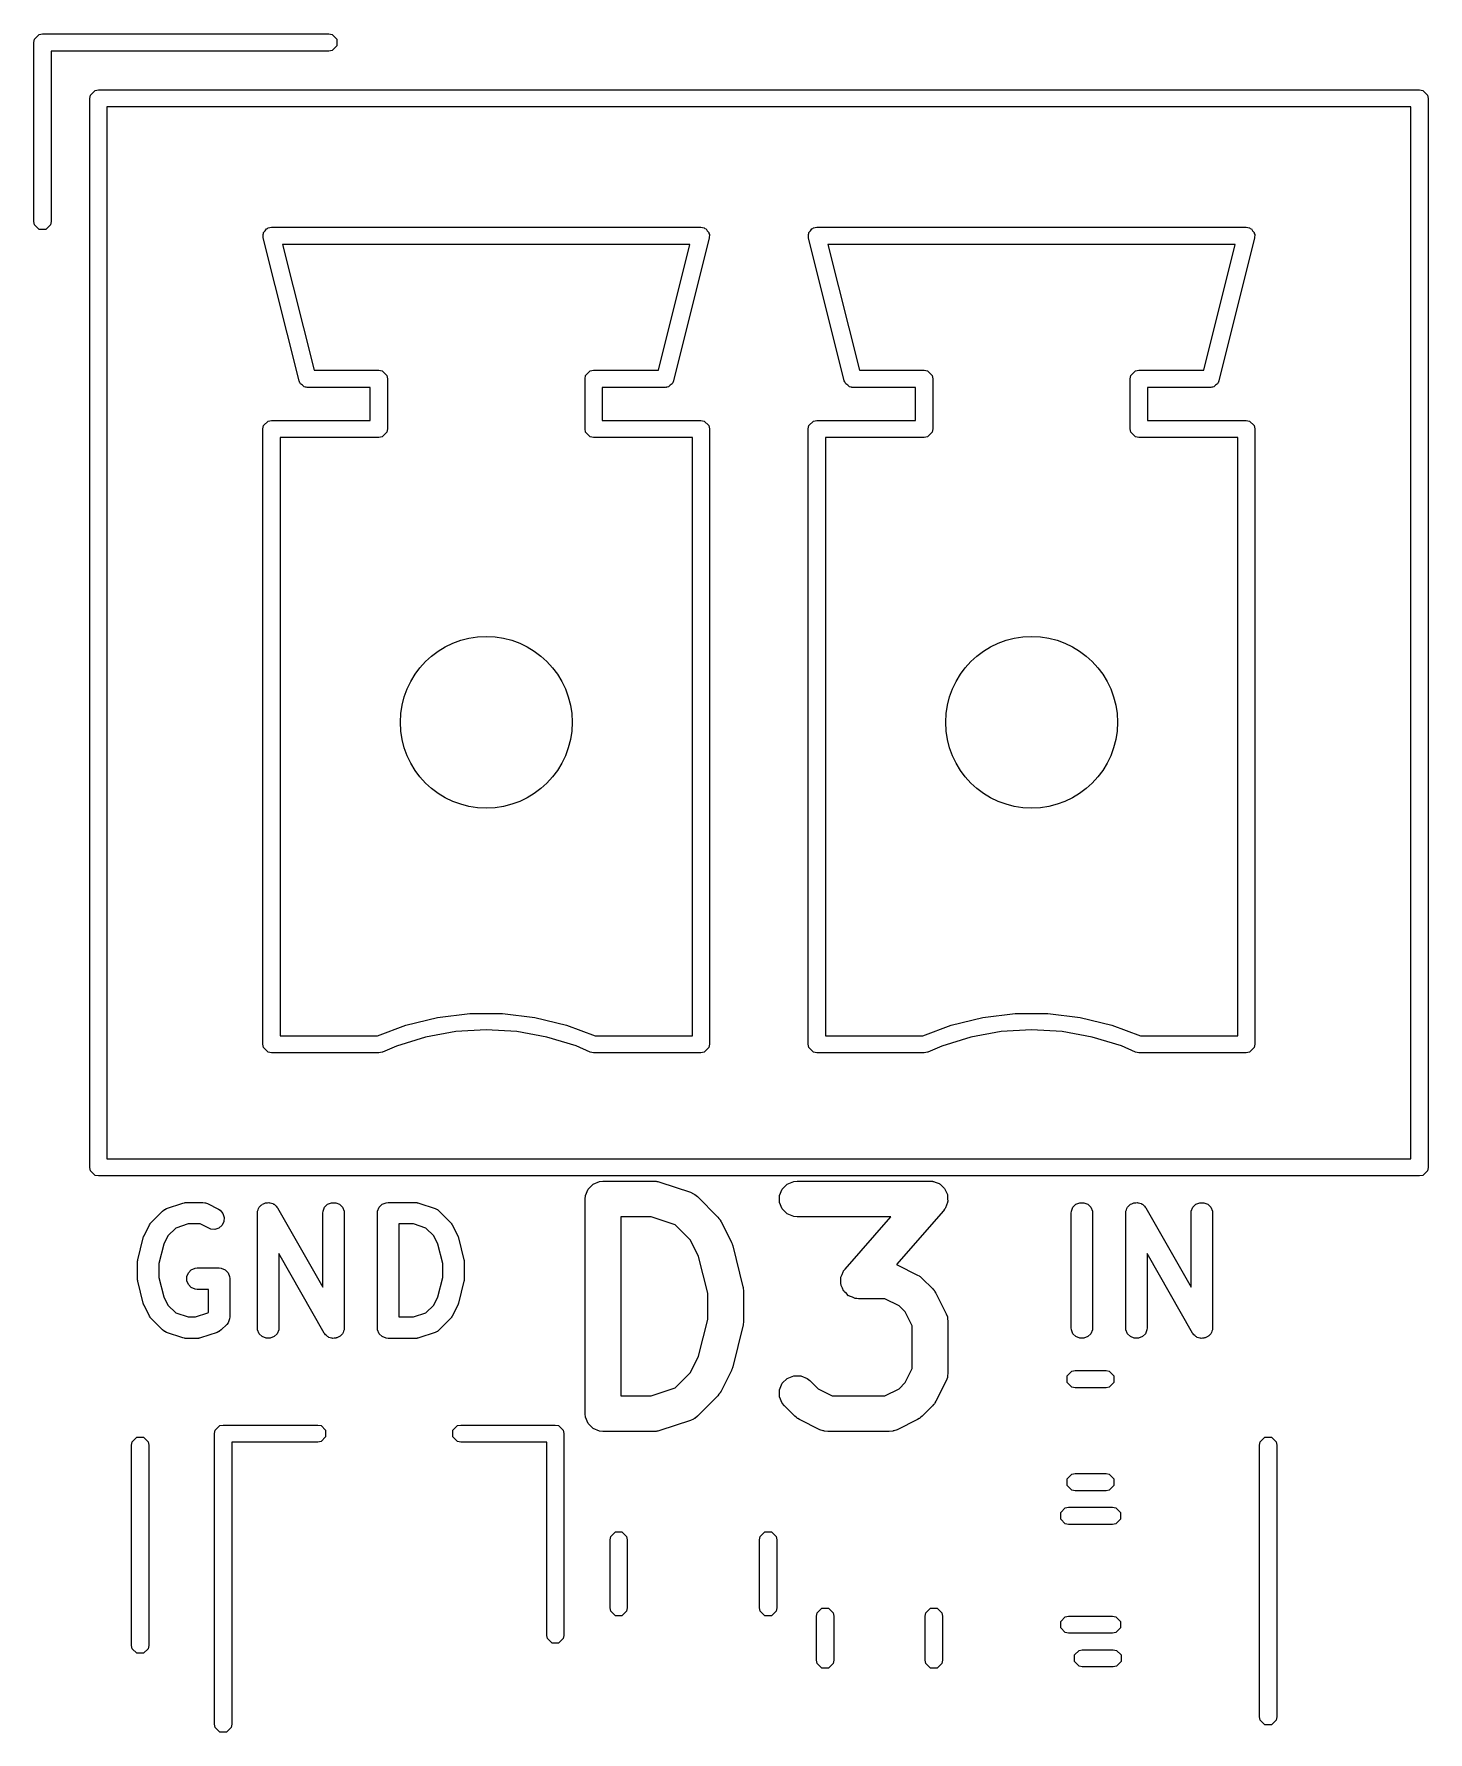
# Model space of a CAD drawing. Extents: x 89 to 178, y -115 to -57.
# Drawn here: x 109.52 to 119.26, y -94.76 to -82.89 of the extents above; entities that cross this region are included whole.
import ezdxf

# ---------------------------------------------------------------- set-up
doc = ezdxf.new("R2010")
doc.units = 0
doc.layers.add('BLACK', color=7, linetype='CONTINUOUS')

msp = doc.modelspace()

# ---------------------------------------------------------------- linework, layer by layer
at = {"layer": 'BLACK', "linetype": 'CONTINUOUS'}
for p, q in [((109.5175, -82.95), (109.522067, -82.927039)), ((109.522067, -82.927039), (109.554539, -82.894567)), ((109.554539, -82.894567), (109.5775, -82.89)), ((109.5775, -82.89), (111.5775, -82.89)), ((111.5775, -82.89), (111.600461, -82.894567)), ((111.600461, -82.894567), (111.632933, -82.927039)), ((111.632933, -82.927039), (111.632933, -82.972961)), ((109.5175, -84.2), (109.5175, -82.95)), ((111.5775, -83.01), (109.6375, -83.01)), ((109.6375, -83.01), (109.6375, -84.2)), ((111.600461, -83.005433), (111.5775, -83.01)), ((111.632933, -82.972961), (111.600461, -83.005433)), ((109.912067, -83.317039), (109.944539, -83.284567)), ((109.944539, -83.284567), (109.9675, -83.28)), ((109.9675, -83.28), (119.1975, -83.28)), ((119.1975, -83.28), (119.220461, -83.284567)), ((119.220461, -83.284567), (119.252933, -83.317039)), ((109.9075, -83.34), (109.912067, -83.317039)), ((109.9075, -90.81), (109.9075, -83.34)), ((110.0275, -83.4), (110.0275, -90.75)), ((119.1375, -83.4), (110.0275, -83.4)), ((119.1375, -90.75), (119.1375, -83.4)), ((119.252933, -83.317039), (119.2575, -83.34)), ((119.2575, -83.34), (119.2575, -90.81)), ((109.522067, -84.222961), (109.5175, -84.2)), ((109.554539, -84.255433), (109.522067, -84.222961)), ((109.632933, -84.222961), (109.600461, -84.255433)), ((109.6375, -84.2), (109.632933, -84.222961)), ((111.14916, -84.249945), (111.154539, -84.244567)), ((111.154539, -84.244567), (111.1775, -84.24)), ((111.1775, -84.24), (114.1775, -84.24)), ((114.1775, -84.24), (114.200461, -84.244567)), ((114.200461, -84.244567), (114.20584, -84.249946)), ((114.95916, -84.249945), (114.964539, -84.244567)), ((114.964539, -84.244567), (114.9875, -84.24)), ((114.9875, -84.24), (117.9875, -84.24)), ((117.9875, -84.24), (118.010461, -84.244567)), ((118.010461, -84.244567), (118.01584, -84.249946)), ((109.600461, -84.255433), (109.554539, -84.255433)), ((111.118153, -84.291169), (111.122067, -84.284645)), ((111.119291, -84.314552), (111.118153, -84.291169)), ((111.369291, -85.314552), (111.119291, -84.314552)), ((111.122067, -84.277039), (111.133477, -84.265628)), ((111.122067, -84.284645), (111.122067, -84.277039)), ((111.133477, -84.265628), (111.14178, -84.251791)), ((111.14178, -84.251791), (111.14916, -84.249945)), ((111.254347, -84.36), (111.474346, -85.24)), ((114.100653, -84.36), (111.254347, -84.36)), ((113.880653, -85.24), (114.100653, -84.36)), ((114.235708, -84.314553), (113.985709, -85.314552)), ((114.20584, -84.249946), (114.21322, -84.251791)), ((114.21322, -84.251791), (114.221522, -84.265628)), ((114.221522, -84.265628), (114.232933, -84.277039)), ((114.232933, -84.277039), (114.232933, -84.284645)), ((114.232933, -84.284645), (114.236847, -84.291169)), ((114.236847, -84.291169), (114.235708, -84.314553)), ((114.928153, -84.291169), (114.932067, -84.284645)), ((114.929291, -84.314552), (114.928153, -84.291169)), ((115.179291, -85.314552), (114.929291, -84.314552)), ((114.932067, -84.277039), (114.943477, -84.265628)), ((114.932067, -84.284645), (114.932067, -84.277039)), ((114.943477, -84.265628), (114.95178, -84.251791)), ((114.95178, -84.251791), (114.95916, -84.249945)), ((115.064347, -84.36), (115.284346, -85.24)), ((117.910653, -84.36), (115.064347, -84.36)), ((117.690653, -85.24), (117.910653, -84.36)), ((118.045708, -84.314553), (117.795709, -85.314552)), ((118.01584, -84.249946), (118.02322, -84.251791)), ((118.02322, -84.251791), (118.031522, -84.265628)), ((118.031522, -84.265628), (118.042933, -84.277039)), ((118.042933, -84.277039), (118.042933, -84.284645)), ((118.042933, -84.284645), (118.046847, -84.291169)), ((118.046847, -84.291169), (118.045708, -84.314553)), ((111.474346, -85.24), (111.9275, -85.24)), ((111.9275, -85.24), (111.950461, -85.244567)), ((111.950461, -85.244567), (111.982933, -85.277039)), ((111.982933, -85.277039), (111.9875, -85.3)), ((111.9875, -85.3), (111.9875, -85.65)), ((113.3675, -85.3), (113.372067, -85.277039)), ((113.3675, -85.65), (113.3675, -85.3)), ((113.372067, -85.277039), (113.404539, -85.244567)), ((113.404539, -85.244567), (113.4275, -85.24)), ((113.4275, -85.24), (113.880653, -85.24)), ((115.284346, -85.24), (115.7375, -85.24)), ((115.7375, -85.24), (115.760461, -85.244567)), ((115.760461, -85.244567), (115.792933, -85.277039)), ((115.792933, -85.277039), (115.7975, -85.3)), ((115.7975, -85.3), (115.7975, -85.65)), ((117.1775, -85.3), (117.182067, -85.277039)), ((117.1775, -85.65), (117.1775, -85.3)), ((117.182067, -85.277039), (117.214539, -85.244567)), ((117.214539, -85.244567), (117.2375, -85.24)), ((117.2375, -85.24), (117.690653, -85.24)), ((111.372067, -85.320428), (111.369291, -85.314552)), ((111.372067, -85.322961), (111.372067, -85.320428)), ((111.374334, -85.325228), (111.372067, -85.322961)), ((111.379291, -85.33572), (111.374334, -85.325228)), ((111.393127, -85.344021), (111.379291, -85.33572)), ((111.404539, -85.355433), (111.393127, -85.344021)), ((111.41592, -85.357696), (111.404539, -85.355433)), ((111.418669, -85.359346), (111.41592, -85.357696)), ((111.421125, -85.358732), (111.418669, -85.359346)), ((111.4275, -85.36), (111.421125, -85.358732)), ((111.8675, -85.36), (111.4275, -85.36)), ((111.8675, -85.59), (111.8675, -85.36)), ((113.9275, -85.36), (113.4875, -85.36)), ((113.4875, -85.36), (113.4875, -85.59)), ((113.933872, -85.358732), (113.9275, -85.36)), ((113.936331, -85.359347), (113.933872, -85.358732)), ((113.939082, -85.357696), (113.936331, -85.359347)), ((113.950461, -85.355433), (113.939082, -85.357696)), ((113.961871, -85.344022), (113.950461, -85.355433)), ((113.975709, -85.33572), (113.961871, -85.344022)), ((113.980665, -85.325228), (113.975709, -85.33572)), ((113.982933, -85.322961), (113.980665, -85.325228)), ((113.985709, -85.314552), (113.982933, -85.320428)), ((113.982933, -85.320428), (113.982933, -85.322961)), ((115.182067, -85.320428), (115.179291, -85.314552)), ((115.182067, -85.322961), (115.182067, -85.320428)), ((115.184334, -85.325228), (115.182067, -85.322961)), ((115.189291, -85.33572), (115.184334, -85.325228)), ((115.203127, -85.344021), (115.189291, -85.33572)), ((115.214539, -85.355433), (115.203127, -85.344021)), ((115.22592, -85.357696), (115.214539, -85.355433)), ((115.228669, -85.359346), (115.22592, -85.357696)), ((115.231125, -85.358732), (115.228669, -85.359346)), ((115.2375, -85.36), (115.231125, -85.358732)), ((115.6775, -85.36), (115.2375, -85.36)), ((115.6775, -85.59), (115.6775, -85.36)), ((117.7375, -85.36), (117.2975, -85.36)), ((117.2975, -85.36), (117.2975, -85.59)), ((117.743872, -85.358732), (117.7375, -85.36)), ((117.746331, -85.359347), (117.743872, -85.358732)), ((117.749082, -85.357696), (117.746331, -85.359347)), ((117.760461, -85.355433), (117.749082, -85.357696)), ((117.771871, -85.344022), (117.760461, -85.355433)), ((117.785709, -85.33572), (117.771871, -85.344022)), ((117.790665, -85.325228), (117.785709, -85.33572)), ((117.792933, -85.322961), (117.790665, -85.325228)), ((117.795709, -85.314552), (117.792933, -85.320428)), ((117.792933, -85.320428), (117.792933, -85.322961)), ((111.1175, -85.65), (111.122067, -85.627039)), ((111.1175, -89.95), (111.1175, -85.65)), ((111.122067, -85.627039), (111.154539, -85.594567)), ((111.154539, -85.594567), (111.1775, -85.59)), ((111.1775, -85.59), (111.8675, -85.59)), ((111.9875, -85.65), (111.982933, -85.672961)), ((113.372067, -85.672961), (113.3675, -85.65)), ((113.4875, -85.59), (114.1775, -85.59)), ((114.1775, -85.59), (114.200461, -85.594567)), ((114.200461, -85.594567), (114.232933, -85.627039)), ((114.232933, -85.627039), (114.2375, -85.65)), ((114.2375, -85.65), (114.2375, -89.95)), ((114.9275, -85.65), (114.932067, -85.627039)), ((114.9275, -89.95), (114.9275, -85.65)), ((114.932067, -85.627039), (114.964539, -85.594567)), ((114.964539, -85.594567), (114.9875, -85.59)), ((114.9875, -85.59), (115.6775, -85.59)), ((115.7975, -85.65), (115.792933, -85.672961)), ((117.182067, -85.672961), (117.1775, -85.65)), ((117.2975, -85.59), (117.9875, -85.59)), ((117.9875, -85.59), (118.010461, -85.594567)), ((118.010461, -85.594567), (118.042933, -85.627039)), ((118.042933, -85.627039), (118.0475, -85.65)), ((118.0475, -85.65), (118.0475, -89.95)), ((111.9275, -85.71), (111.2375, -85.71)), ((111.2375, -85.71), (111.2375, -89.89)), ((111.950461, -85.705433), (111.9275, -85.71)), ((111.982933, -85.672961), (111.950461, -85.705433)), ((113.404539, -85.705433), (113.372067, -85.672961)), ((113.4275, -85.71), (113.404539, -85.705433)), ((114.1175, -85.71), (113.4275, -85.71)), ((114.1175, -89.89), (114.1175, -85.71)), ((115.7375, -85.71), (115.0475, -85.71)), ((115.0475, -85.71), (115.0475, -89.89)), ((115.760461, -85.705433), (115.7375, -85.71)), ((115.792933, -85.672961), (115.760461, -85.705433)), ((117.214539, -85.705433), (117.182067, -85.672961)), ((117.2375, -85.71), (117.214539, -85.705433)), ((117.9275, -85.71), (117.2375, -85.71)), ((117.9275, -89.89), (117.9275, -85.71)), ((111.917005, -89.89), (112.116514, -89.81578)), ((112.116514, -89.81578), (112.33764, -89.76226)), ((112.33764, -89.76226), (112.563546, -89.735298)), ((112.563546, -89.735298), (112.791056, -89.735274)), ((112.791056, -89.735274), (113.016968, -89.762189)), ((113.016968, -89.762189), (113.238105, -89.815663)), ((113.238105, -89.815663), (113.438053, -89.89)), ((115.727005, -89.89), (115.926514, -89.81578)), ((115.926514, -89.81578), (116.14764, -89.76226)), ((116.14764, -89.76226), (116.373546, -89.735298)), ((116.373546, -89.735298), (116.601056, -89.735274)), ((116.601056, -89.735274), (116.826968, -89.762189)), ((116.826968, -89.762189), (117.048105, -89.815663)), ((117.048105, -89.815663), (117.248053, -89.89)), ((111.2375, -89.89), (111.917005, -89.89)), ((112.253768, -89.899296), (112.049458, -89.961783)), ((112.464039, -89.86144), (112.253768, -89.899296)), ((112.677313, -89.848747), (112.464039, -89.86144)), ((112.89059, -89.861396), (112.677313, -89.848747)), ((113.100868, -89.899208), (112.89059, -89.861396)), ((113.305191, -89.961653), (113.100868, -89.899208)), ((113.438053, -89.89), (114.1175, -89.89)), ((115.0475, -89.89), (115.727005, -89.89)), ((116.063768, -89.899296), (115.859458, -89.961783)), ((116.274039, -89.86144), (116.063768, -89.899296)), ((116.487313, -89.848747), (116.274039, -89.86144)), ((116.70059, -89.861396), (116.487313, -89.848747)), ((116.910868, -89.899208), (116.70059, -89.861396)), ((117.115191, -89.961653), (116.910868, -89.899208)), ((117.248053, -89.89), (117.9275, -89.89)), ((111.122067, -89.972961), (111.1175, -89.95)), ((111.154539, -90.005433), (111.122067, -89.972961)), ((111.1775, -90.01), (111.154539, -90.005433)), ((111.9275, -90.01), (111.1775, -90.01)), ((111.950461, -90.005433), (111.9275, -90.01)), ((111.950917, -90.004976), (111.950461, -90.005433)), ((111.951718, -90.004895), (111.950917, -90.004976)), ((111.951719, -90.004895), (111.951718, -90.004895)), ((112.049458, -89.961783), (111.951719, -90.004895)), ((113.40294, -90.004745), (113.305191, -89.961653)), ((113.403952, -90.004846), (113.40294, -90.004744)), ((113.40294, -90.004744), (113.40294, -90.004745)), ((113.404539, -90.005433), (113.403952, -90.004846)), ((113.4275, -90.01), (113.404539, -90.005433)), ((114.1775, -90.01), (113.4275, -90.01)), ((114.200461, -90.005433), (114.1775, -90.01)), ((114.232933, -89.972961), (114.200461, -90.005433)), ((114.2375, -89.95), (114.232933, -89.972961)), ((114.932067, -89.972961), (114.9275, -89.95)), ((114.964539, -90.005433), (114.932067, -89.972961)), ((114.9875, -90.01), (114.964539, -90.005433)), ((115.7375, -90.01), (114.9875, -90.01)), ((115.760461, -90.005433), (115.7375, -90.01)), ((115.760917, -90.004976), (115.760461, -90.005433)), ((115.761718, -90.004895), (115.760917, -90.004976)), ((115.761719, -90.004895), (115.761718, -90.004895)), ((115.859458, -89.961783), (115.761719, -90.004895)), ((117.21294, -90.004745), (117.115191, -89.961653)), ((117.213952, -90.004846), (117.21294, -90.004744)), ((117.21294, -90.004744), (117.21294, -90.004745)), ((117.214539, -90.005433), (117.213952, -90.004846)), ((117.2375, -90.01), (117.214539, -90.005433)), ((117.9875, -90.01), (117.2375, -90.01)), ((118.010461, -90.005433), (117.9875, -90.01)), ((118.042933, -89.972961), (118.010461, -90.005433)), ((118.0475, -89.95), (118.042933, -89.972961)), ((110.0275, -90.75), (119.1375, -90.75)), ((109.912067, -90.832961), (109.9075, -90.81)), ((109.944539, -90.865433), (109.912067, -90.832961)), ((109.9675, -90.87), (109.944539, -90.865433)), ((119.1975, -90.87), (109.9675, -90.87)), ((119.220461, -90.865433), (119.1975, -90.87)), ((119.252933, -90.832961), (119.220461, -90.865433)), ((119.2575, -90.81), (119.252933, -90.832961)), ((113.367857, -91.030928), (113.370259, -91.006542)), ((113.370259, -91.006542), (113.388923, -90.961482)), ((113.388923, -90.961482), (113.423411, -90.926994)), ((113.423411, -90.926994), (113.468471, -90.90833)), ((113.468471, -90.90833), (113.492857, -90.905928)), ((113.492857, -90.905928), (113.85, -90.905928)), ((113.85, -90.905928), (113.862343, -90.907143)), ((113.862343, -90.907143), (113.865634, -90.90691)), ((113.865634, -90.90691), (113.869963, -90.907894)), ((113.869963, -90.907894), (113.874386, -90.90833)), ((113.874386, -90.90833), (113.877436, -90.909593)), ((113.877436, -90.909593), (113.889529, -90.912343)), ((113.889529, -90.912343), (114.103814, -90.983772)), ((114.103814, -90.983772), (114.126189, -90.993762)), ((114.126189, -90.993762), (114.129582, -90.996705)), ((114.129582, -90.996705), (114.133732, -90.998424)), ((114.133732, -90.998424), (114.152674, -91.013969)), ((114.727402, -91.006542), (114.746066, -90.961482)), ((114.727402, -91.055314), (114.727402, -91.006542)), ((114.746066, -90.961482), (114.780554, -90.926994)), ((114.780554, -90.926994), (114.825614, -90.90833)), ((114.825614, -90.90833), (114.85, -90.905928)), ((114.85, -90.905928), (115.778572, -90.905928)), ((115.778572, -90.905928), (115.79147, -90.907198)), ((115.79147, -90.907198), (115.794749, -90.90698)), ((115.794749, -90.90698), (115.797007, -90.907743)), ((115.797007, -90.907743), (115.802958, -90.90833)), ((115.802958, -90.90833), (115.821727, -90.916104)), ((115.821727, -90.916104), (115.840951, -90.922606)), ((115.840951, -90.922606), (115.844121, -90.925379)), ((115.844121, -90.925379), (115.848018, -90.926994)), ((115.848018, -90.926994), (115.862383, -90.941359)), ((115.862383, -90.941359), (115.877655, -90.954722)), ((115.877655, -90.954722), (115.879522, -90.958498)), ((115.879522, -90.958498), (115.882506, -90.961482)), ((115.882506, -90.961482), (115.890279, -90.98025)), ((115.890279, -90.98025), (115.899276, -90.998441)), ((115.899276, -90.998441), (115.899556, -91.002646)), ((115.899556, -91.002646), (115.90117, -91.006542)), ((115.90117, -91.006542), (115.90117, -91.026845)), ((110.338759, -91.191547), (110.414949, -91.115357)), ((110.414949, -91.115357), (110.426314, -91.106029)), ((110.426314, -91.106029), (110.428806, -91.104996)), ((110.428806, -91.104996), (110.43084, -91.103233)), ((110.43084, -91.103233), (110.444265, -91.097239)), ((110.444265, -91.097239), (110.558551, -91.059144)), ((110.558551, -91.059144), (110.565804, -91.057494)), ((110.565804, -91.057494), (110.567636, -91.056736)), ((110.567636, -91.056736), (110.57029, -91.056474)), ((110.57029, -91.056474), (110.572888, -91.055884)), ((110.572888, -91.055884), (110.574862, -91.056024)), ((110.574862, -91.056024), (110.582268, -91.055295)), ((110.582268, -91.055295), (110.696554, -91.055295)), ((110.696554, -91.055295), (110.711186, -91.056736)), ((110.711186, -91.056736), (110.713675, -91.057767)), ((110.713675, -91.057767), (110.716363, -91.057958)), ((110.716363, -91.057958), (110.730095, -91.063213)), ((110.730095, -91.063213), (110.806285, -91.101308)), ((110.806285, -91.101308), (110.818728, -91.10914)), ((110.818728, -91.10914), (110.837901, -91.131248)), ((111.07888, -91.125056), (111.079401, -91.123145)), ((111.079067, -91.126531), (111.07888, -91.125056)), ((111.079401, -91.123145), (111.080138, -91.115663)), ((111.080138, -91.115663), (111.083955, -91.106447)), ((111.083955, -91.106447), (111.08658, -91.096824)), ((111.08658, -91.096824), (111.089507, -91.093043)), ((111.089507, -91.093043), (111.091337, -91.088627)), ((111.091337, -91.088627), (111.098387, -91.081576)), ((111.098387, -91.081576), (111.104497, -91.073687)), ((111.104497, -91.073687), (111.10865, -91.071313)), ((111.10865, -91.071313), (111.112029, -91.067935)), ((111.112029, -91.067935), (111.121241, -91.064118)), ((111.121241, -91.064118), (111.129906, -91.059168)), ((111.129906, -91.059168), (111.134649, -91.058565)), ((111.134649, -91.058565), (111.139065, -91.056736)), ((111.139065, -91.056736), (111.149039, -91.056736)), ((111.149039, -91.056736), (111.158936, -91.055478)), ((111.158936, -91.055478), (111.163548, -91.056736)), ((111.163548, -91.056736), (111.168329, -91.056736)), ((111.168329, -91.056736), (111.177544, -91.060553)), ((111.177544, -91.060553), (111.187168, -91.063178)), ((111.187168, -91.063178), (111.190948, -91.066105)), ((111.190948, -91.066105), (111.195365, -91.067935)), ((111.195365, -91.067935), (111.202415, -91.074985)), ((111.202415, -91.074985), (111.210305, -91.081095)), ((111.210305, -91.081095), (111.214657, -91.087227)), ((111.214657, -91.087227), (111.216057, -91.088627)), ((111.216057, -91.088627), (111.216626, -91.090001)), ((111.216626, -91.090001), (111.218815, -91.093085)), ((111.218815, -91.093085), (111.53584, -91.647878)), ((111.53584, -91.130295), (111.537281, -91.115663)), ((111.537281, -91.115663), (111.54848, -91.088627)), ((111.54848, -91.088627), (111.569172, -91.067935)), ((111.569172, -91.067935), (111.596208, -91.056736)), ((111.596208, -91.056736), (111.625472, -91.056736)), ((111.625472, -91.056736), (111.652508, -91.067935)), ((111.652508, -91.067935), (111.6732, -91.088627)), ((111.6732, -91.088627), (111.684399, -91.115663)), ((111.684399, -91.115663), (111.68584, -91.130295)), ((111.916792, -91.130295), (111.918233, -91.115663)), ((111.918233, -91.115663), (111.929432, -91.088627)), ((111.929432, -91.088627), (111.950124, -91.067935)), ((111.950124, -91.067935), (111.97716, -91.056736)), ((111.97716, -91.056736), (111.991792, -91.055295)), ((111.991792, -91.055295), (112.182268, -91.055295)), ((112.182268, -91.055295), (112.189673, -91.056024)), ((112.189673, -91.056024), (112.191648, -91.055884)), ((112.191648, -91.055884), (112.194245, -91.056474)), ((112.194245, -91.056474), (112.1969, -91.056736)), ((112.1969, -91.056736), (112.198731, -91.057494)), ((112.198731, -91.057494), (112.205985, -91.059144)), ((112.205985, -91.059144), (112.320271, -91.097239)), ((112.320271, -91.097239), (112.333696, -91.103233)), ((112.333696, -91.103233), (112.335731, -91.104998)), ((112.335731, -91.104998), (112.338222, -91.10603)), ((112.338222, -91.10603), (112.349587, -91.115357)), ((112.349587, -91.115357), (112.425777, -91.191547)), ((113.367857, -92.530928), (113.367857, -91.030928)), ((114.152674, -91.013969), (114.295531, -91.156825)), ((114.746066, -91.100374), (114.727402, -91.055314)), ((114.780554, -91.134862), (114.746066, -91.100374)), ((115.872644, -91.113241), (115.544066, -91.488758)), ((115.880177, -91.102702), (115.872644, -91.113241)), ((115.882506, -91.100374), (115.880177, -91.102702)), ((115.88342, -91.098165), (115.882506, -91.100374)), ((115.886894, -91.093307), (115.88342, -91.098165)), ((115.893398, -91.074076), (115.886894, -91.093307)), ((115.90117, -91.055314), (115.893398, -91.074076)), ((115.90117, -91.026845), (115.902521, -91.047106)), ((115.902521, -91.047106), (115.90117, -91.0511)), ((115.90117, -91.0511), (115.90117, -91.055314)), ((116.76416, -91.130295), (116.765601, -91.115663)), ((116.765601, -91.115663), (116.7768, -91.088627)), ((116.7768, -91.088627), (116.797492, -91.067935)), ((116.797492, -91.067935), (116.824528, -91.056736)), ((116.824528, -91.056736), (116.853792, -91.056736)), ((116.853792, -91.056736), (116.880828, -91.067935)), ((116.880828, -91.067935), (116.90152, -91.088627)), ((116.90152, -91.088627), (116.912719, -91.115663)), ((116.912719, -91.115663), (116.91416, -91.130295)), ((117.145295, -91.125056), (117.145816, -91.123145)), ((117.145482, -91.126531), (117.145295, -91.125056)), ((117.145816, -91.123145), (117.146553, -91.115663)), ((117.146553, -91.115663), (117.15037, -91.106447)), ((117.15037, -91.106447), (117.152995, -91.096824)), ((117.152995, -91.096824), (117.155922, -91.093043)), ((117.155922, -91.093043), (117.157752, -91.088627)), ((117.157752, -91.088627), (117.164802, -91.081576)), ((117.164802, -91.081576), (117.170912, -91.073687)), ((117.170912, -91.073687), (117.175065, -91.071313)), ((117.175065, -91.071313), (117.178444, -91.067935)), ((117.178444, -91.067935), (117.187656, -91.064118)), ((117.187656, -91.064118), (117.196321, -91.059168)), ((117.196321, -91.059168), (117.201064, -91.058565)), ((117.201064, -91.058565), (117.20548, -91.056736)), ((117.20548, -91.056736), (117.215454, -91.056736)), ((117.215454, -91.056736), (117.225351, -91.055478)), ((117.225351, -91.055478), (117.229963, -91.056736)), ((117.229963, -91.056736), (117.234744, -91.056736)), ((117.234744, -91.056736), (117.243959, -91.060553)), ((117.243959, -91.060553), (117.253583, -91.063178)), ((117.253583, -91.063178), (117.257363, -91.066105)), ((117.257363, -91.066105), (117.26178, -91.067935)), ((117.26178, -91.067935), (117.26883, -91.074985)), ((117.26883, -91.074985), (117.27672, -91.081095)), ((117.27672, -91.081095), (117.281072, -91.087227)), ((117.281072, -91.087227), (117.282472, -91.088627)), ((117.282472, -91.088627), (117.283041, -91.090001)), ((117.283041, -91.090001), (117.28523, -91.093085)), ((117.28523, -91.093085), (117.602255, -91.647878)), ((117.602255, -91.130295), (117.603696, -91.115663)), ((117.603696, -91.115663), (117.614895, -91.088627)), ((117.614895, -91.088627), (117.635587, -91.067935)), ((117.635587, -91.067935), (117.662623, -91.056736)), ((117.662623, -91.056736), (117.691887, -91.056736)), ((117.691887, -91.056736), (117.718923, -91.067935)), ((117.718923, -91.067935), (117.739615, -91.088627)), ((117.739615, -91.088627), (117.750814, -91.115663)), ((117.750814, -91.115663), (117.752255, -91.130295)), ((110.286615, -91.28723), (110.32471, -91.211039)), ((110.32471, -91.211039), (110.328674, -91.204739)), ((110.328674, -91.204739), (110.329432, -91.202912)), ((110.329432, -91.202912), (110.33112, -91.200855)), ((110.33112, -91.200855), (110.332542, -91.198596)), ((110.332542, -91.198596), (110.33404, -91.197296)), ((110.33404, -91.197296), (110.338759, -91.191547)), ((110.508495, -91.233942), (110.453431, -91.289006)), ((110.594438, -91.205295), (110.508495, -91.233942)), ((110.678849, -91.205295), (110.594438, -91.205295)), ((110.739203, -91.235472), (110.678849, -91.205295)), ((110.752935, -91.240727), (110.739203, -91.235472)), ((110.782125, -91.242801), (110.752935, -91.240727)), ((110.809886, -91.233547), (110.782125, -91.242801)), ((110.831994, -91.214374), (110.809886, -91.233547)), ((110.845081, -91.188199), (110.831994, -91.214374)), ((110.837901, -91.131248), (110.847155, -91.159009)), ((110.847155, -91.159009), (110.845081, -91.188199)), ((111.078697, -91.130295), (111.079067, -91.126531)), ((111.078697, -91.930295), (111.078697, -91.130295)), ((111.53584, -91.647878), (111.53584, -91.130295)), ((111.68584, -91.130295), (111.68584, -91.930295)), ((111.916792, -91.930295), (111.916792, -91.130295)), ((112.170098, -91.205295), (112.066792, -91.205295)), ((112.066792, -91.205295), (112.066792, -91.855295)), ((112.25604, -91.233942), (112.170098, -91.205295)), ((112.311104, -91.289006), (112.25604, -91.233942)), ((112.425777, -91.191547), (112.430497, -91.197297)), ((112.430497, -91.197297), (112.431994, -91.198596)), ((112.431994, -91.198596), (112.433413, -91.20085)), ((112.433413, -91.20085), (112.435105, -91.202912)), ((112.435105, -91.202912), (112.435863, -91.204744)), ((112.435863, -91.204744), (112.439826, -91.211039)), ((112.439826, -91.211039), (112.477921, -91.28723)), ((113.829716, -91.155928), (113.617857, -91.155928)), ((113.617857, -91.155928), (113.617857, -92.405928)), ((113.996763, -91.21161), (113.829716, -91.155928)), ((114.104412, -91.319259), (113.996763, -91.21161)), ((114.295531, -91.156825), (114.3034, -91.166413)), ((114.3034, -91.166413), (114.305892, -91.168575)), ((114.305892, -91.168575), (114.308257, -91.172332)), ((114.308257, -91.172332), (114.311076, -91.175767)), ((114.311076, -91.175767), (114.312339, -91.178817)), ((114.312339, -91.178817), (114.318946, -91.189312)), ((114.318946, -91.189312), (114.390375, -91.332169)), ((114.825614, -91.153526), (114.780554, -91.134862)), ((114.85, -91.155928), (114.825614, -91.153526)), ((115.503101, -91.155928), (114.85, -91.155928)), ((115.1845, -91.520044), (115.503101, -91.155928)), ((116.76416, -91.930295), (116.76416, -91.130295)), ((116.91416, -91.130295), (116.91416, -91.930295)), ((117.145112, -91.130295), (117.145482, -91.126531)), ((117.145112, -91.930295), (117.145112, -91.130295)), ((117.602255, -91.647878), (117.602255, -91.130295)), ((117.752255, -91.130295), (117.752255, -91.930295)), ((110.24284, -91.454961), (110.280936, -91.30258)), ((110.280936, -91.30258), (110.281321, -91.3015)), ((110.281321, -91.3015), (110.28136, -91.300962)), ((110.28136, -91.300962), (110.283684, -91.294886)), ((110.283684, -91.294886), (110.285883, -91.288735)), ((110.285883, -91.288735), (110.286205, -91.288299)), ((110.286205, -91.288299), (110.286615, -91.28723)), ((110.424461, -91.346946), (110.390601, -91.482387)), ((110.453431, -91.289006), (110.424461, -91.346946)), ((112.340074, -91.346945), (112.311104, -91.289006)), ((112.373935, -91.482387), (112.340074, -91.346945)), ((112.477921, -91.28723), (112.47833, -91.288299)), ((112.47833, -91.288299), (112.478653, -91.288735)), ((112.478653, -91.288735), (112.480851, -91.294886)), ((112.480851, -91.294886), (112.483176, -91.300962)), ((112.483176, -91.300962), (112.483214, -91.3015)), ((112.483214, -91.3015), (112.4836, -91.30258)), ((112.4836, -91.30258), (112.521696, -91.454962)), ((114.160631, -91.431698), (114.104412, -91.319259)), ((114.390375, -91.332169), (114.391058, -91.333954)), ((114.391058, -91.333954), (114.391595, -91.334679)), ((114.391595, -91.334679), (114.395247, -91.344899)), ((114.395247, -91.344899), (114.399133, -91.355054)), ((114.399133, -91.355054), (114.399197, -91.355954)), ((114.399197, -91.355954), (114.39984, -91.357754)), ((114.39984, -91.357754), (114.471268, -91.643468)), ((110.240601, -91.473152), (110.240852, -91.470598)), ((110.240601, -91.587438), (110.240601, -91.473152)), ((110.24069, -91.469506), (110.241499, -91.464031)), ((110.240852, -91.470598), (110.24069, -91.469506)), ((110.241499, -91.464031), (110.242042, -91.45852)), ((110.242042, -91.45852), (110.242464, -91.457499)), ((110.242464, -91.457499), (110.24284, -91.454961)), ((110.390601, -91.482387), (110.390601, -91.578202)), ((111.545722, -91.967505), (111.228697, -91.412711)), ((111.228697, -91.412711), (111.228697, -91.930295)), ((112.373935, -91.578202), (112.373935, -91.482387)), ((112.521696, -91.454962), (112.522071, -91.457498)), ((112.522071, -91.457498), (112.522494, -91.45852)), ((112.522494, -91.45852), (112.523036, -91.464032)), ((112.523036, -91.464032), (112.523846, -91.469506)), ((112.523846, -91.469506), (112.523683, -91.470598)), ((112.523683, -91.470598), (112.523935, -91.473152)), ((112.523935, -91.473152), (112.523935, -91.587438)), ((114.225, -91.689173), (114.160631, -91.431698)), ((117.612137, -91.967505), (117.295112, -91.412711)), ((117.295112, -91.412711), (117.295112, -91.930295)), ((110.240852, -91.589991), (110.240601, -91.587438)), ((110.24069, -91.591084), (110.240852, -91.589991)), ((110.241499, -91.596558), (110.24069, -91.591084)), ((110.242042, -91.60207), (110.241499, -91.596558)), ((110.390601, -91.578202), (110.424461, -91.713642)), ((110.5849, -91.572806), (110.596099, -91.54577)), ((110.5849, -91.60207), (110.5849, -91.572806)), ((110.596099, -91.54577), (110.616791, -91.525078)), ((110.616791, -91.525078), (110.643827, -91.513879)), ((110.643827, -91.513879), (110.658459, -91.512438)), ((110.658459, -91.512438), (110.81084, -91.512438)), ((110.81084, -91.512438), (110.825472, -91.513879)), ((110.825472, -91.513879), (110.852508, -91.525078)), ((110.852508, -91.525078), (110.8732, -91.54577)), ((110.8732, -91.54577), (110.884399, -91.572806)), ((110.884399, -91.572806), (110.88584, -91.587438)), ((110.88584, -91.587438), (110.88584, -91.854104)), ((112.340074, -91.713643), (112.373935, -91.578202)), ((112.523036, -91.596557), (112.522494, -91.60207)), ((112.523846, -91.591084), (112.523036, -91.596557)), ((112.523935, -91.587438), (112.523683, -91.589991)), ((112.523683, -91.589991), (112.523846, -91.591084)), ((115.154623, -91.586179), (115.155974, -91.582184)), ((115.155974, -91.60644), (115.154623, -91.586179)), ((115.155974, -91.577971), (115.163742, -91.559216)), ((115.155974, -91.582184), (115.155974, -91.577971)), ((115.163742, -91.559216), (115.170249, -91.539978)), ((115.170249, -91.539978), (115.173724, -91.535116)), ((115.173724, -91.535116), (115.174638, -91.532911)), ((115.174638, -91.532911), (115.176964, -91.530584)), ((115.176964, -91.530584), (115.1845, -91.520044)), ((115.544066, -91.488758), (115.548758, -91.490553)), ((115.548758, -91.490553), (115.691616, -91.561981)), ((115.691616, -91.561981), (115.702114, -91.568589)), ((115.702114, -91.568589), (115.705162, -91.569852)), ((115.705162, -91.569852), (115.708592, -91.572667)), ((115.708592, -91.572667), (115.712354, -91.575035)), ((115.712354, -91.575035), (115.714518, -91.57753)), ((115.714518, -91.57753), (115.724104, -91.585397)), ((115.724104, -91.585397), (115.795532, -91.656826)), ((110.242464, -91.60309), (110.242042, -91.60207)), ((110.24284, -91.605629), (110.242464, -91.60309)), ((110.280936, -91.75801), (110.24284, -91.605629)), ((110.424461, -91.713642), (110.453431, -91.771582)), ((110.596099, -91.629106), (110.5849, -91.60207)), ((110.616791, -91.649798), (110.596099, -91.629106)), ((110.643827, -91.660997), (110.616791, -91.649798)), ((110.658459, -91.662438), (110.643827, -91.660997)), ((110.73584, -91.662438), (110.658459, -91.662438)), ((110.73584, -91.823038), (110.73584, -91.662438)), ((112.311104, -91.771582), (112.340074, -91.713643)), ((112.521696, -91.605628), (112.4836, -91.75801)), ((112.522071, -91.603091), (112.521696, -91.605628)), ((112.522494, -91.60207), (112.522071, -91.603091)), ((114.225, -91.872682), (114.225, -91.689173)), ((114.471268, -91.643468), (114.471893, -91.647697)), ((114.471893, -91.647697), (114.472598, -91.649399)), ((114.472598, -91.649399), (114.473502, -91.65858)), ((114.473502, -91.65858), (114.474852, -91.667709)), ((114.474852, -91.667709), (114.47458, -91.66953)), ((114.47458, -91.66953), (114.475, -91.673785)), ((114.475, -91.673785), (114.475, -91.888071)), ((115.155974, -91.626743), (115.155974, -91.60644)), ((115.157587, -91.630638), (115.155974, -91.626743)), ((115.157868, -91.634845), (115.157587, -91.630638)), ((115.166867, -91.653043), (115.157868, -91.634845)), ((115.174638, -91.671803), (115.166867, -91.653043)), ((115.177619, -91.674784), (115.174638, -91.671803)), ((115.179488, -91.678563), (115.177619, -91.674784)), ((115.194768, -91.691933), (115.179488, -91.678563)), ((115.209126, -91.706291), (115.194768, -91.691933)), ((115.21302, -91.707904), (115.209126, -91.706291)), ((115.216193, -91.71068), (115.21302, -91.707904)), ((115.235431, -91.717186), (115.216193, -91.71068)), ((115.254186, -91.724955), (115.235431, -91.717186)), ((115.795532, -91.656826), (115.8034, -91.666414)), ((115.8034, -91.666414), (115.805892, -91.668575)), ((115.805892, -91.668575), (115.808256, -91.672331)), ((115.808256, -91.672331), (115.811077, -91.675768)), ((115.811077, -91.675768), (115.81234, -91.678819)), ((115.81234, -91.678819), (115.818946, -91.689312)), ((115.818946, -91.689312), (115.890375, -91.832169)), ((110.281321, -91.759089), (110.280936, -91.75801)), ((110.28136, -91.759628), (110.281321, -91.759089)), ((110.283684, -91.765703), (110.28136, -91.759628)), ((110.285883, -91.771855), (110.283684, -91.765703)), ((110.286205, -91.77229), (110.285883, -91.771855)), ((110.286615, -91.77336), (110.286205, -91.77229)), ((110.32471, -91.84955), (110.286615, -91.77336)), ((110.453431, -91.771582), (110.508496, -91.826648)), ((110.508496, -91.826648), (110.594438, -91.855295)), ((110.646289, -91.855295), (110.73223, -91.826648)), ((110.73223, -91.826648), (110.73584, -91.823038)), ((112.170098, -91.855295), (112.256039, -91.826648)), ((112.256039, -91.826648), (112.311104, -91.771582)), ((112.477921, -91.77336), (112.439826, -91.84955)), ((112.47833, -91.77229), (112.477921, -91.77336)), ((112.478653, -91.771855), (112.47833, -91.77229)), ((112.480851, -91.765703), (112.478653, -91.771855)), ((112.483176, -91.759628), (112.480851, -91.765703)), ((112.483214, -91.759089), (112.483176, -91.759628)), ((112.4836, -91.75801), (112.483214, -91.759089)), ((115.26013, -91.72554), (115.254186, -91.724955)), ((115.262394, -91.726306), (115.26013, -91.72554)), ((115.265678, -91.726086), (115.262394, -91.726306)), ((115.278572, -91.727357), (115.265678, -91.726086)), ((115.463348, -91.727357), (115.278572, -91.727357)), ((115.561669, -91.776517), (115.463348, -91.727357)), ((115.604411, -91.819259), (115.561669, -91.776517)), ((115.653572, -91.917579), (115.604411, -91.819259)), ((115.890375, -91.832169), (115.899133, -91.855054)), ((110.328673, -91.855846), (110.32471, -91.84955)), ((110.329431, -91.857676), (110.328673, -91.855846)), ((110.33112, -91.859734), (110.329431, -91.857676)), ((110.332542, -91.861993), (110.33112, -91.859734)), ((110.33404, -91.863292), (110.332542, -91.861993)), ((110.338759, -91.869042), (110.33404, -91.863292)), ((110.414949, -91.945233), (110.338759, -91.869042)), ((110.426314, -91.95456), (110.414949, -91.945233)), ((110.428804, -91.955591), (110.426314, -91.95456)), ((110.43084, -91.957357), (110.428804, -91.955591)), ((110.594438, -91.855295), (110.646289, -91.855295)), ((110.811923, -91.95559), (110.809887, -91.957357)), ((110.814412, -91.95456), (110.811923, -91.95559)), ((110.825777, -91.945233), (110.814412, -91.95456)), ((110.863873, -91.907137), (110.825777, -91.945233)), ((110.873201, -91.895772), (110.863873, -91.907137)), ((110.884272, -91.869042), (110.873201, -91.895772)), ((110.884399, -91.868736), (110.884272, -91.869042)), ((110.88584, -91.854104), (110.884399, -91.868736)), ((111.080138, -91.944927), (111.078697, -91.930295)), ((111.091337, -91.971963), (111.080138, -91.944927)), ((111.227256, -91.944927), (111.216057, -91.971963)), ((111.228697, -91.930295), (111.227256, -91.944927)), ((111.680581, -91.954142), (111.677957, -91.963766)), ((111.684399, -91.944927), (111.680581, -91.954142)), ((111.685135, -91.937444), (111.684399, -91.944927)), ((111.685657, -91.935534), (111.685135, -91.937444)), ((111.68584, -91.930295), (111.685469, -91.934058)), ((111.685469, -91.934058), (111.685657, -91.935534)), ((111.918233, -91.944927), (111.916792, -91.930295)), ((111.929432, -91.971963), (111.918233, -91.944927)), ((112.066792, -91.855295), (112.170098, -91.855295)), ((112.335731, -91.955591), (112.333696, -91.957357)), ((112.338222, -91.95456), (112.335731, -91.955591)), ((112.349587, -91.945233), (112.338222, -91.95456)), ((112.425778, -91.869041), (112.349587, -91.945233)), ((112.430495, -91.863292), (112.425778, -91.869041)), ((112.431994, -91.861993), (112.430495, -91.863292)), ((112.433415, -91.859734), (112.431994, -91.861993)), ((112.435105, -91.857676), (112.433415, -91.859734)), ((112.435862, -91.855846), (112.435105, -91.857676)), ((112.439826, -91.84955), (112.435862, -91.855846)), ((114.160631, -92.130157), (114.225, -91.872682)), ((114.471268, -91.918388), (114.39984, -92.204102)), ((114.471893, -91.914158), (114.471268, -91.918388)), ((114.472598, -91.912457), (114.471893, -91.914158)), ((114.473502, -91.903275), (114.472598, -91.912457)), ((114.474852, -91.894147), (114.473502, -91.903275)), ((114.475, -91.888071), (114.47458, -91.892325)), ((114.47458, -91.892325), (114.474852, -91.894147)), ((115.653572, -92.215705), (115.653572, -91.917579)), ((115.899133, -91.855054), (115.899451, -91.859536)), ((115.899451, -91.859536), (115.90117, -91.863685)), ((115.90117, -91.863685), (115.903572, -91.888071)), ((115.903572, -91.888071), (115.903572, -92.245214)), ((116.765601, -91.944927), (116.76416, -91.930295)), ((116.7768, -91.971963), (116.765601, -91.944927)), ((116.912719, -91.944927), (116.90152, -91.971963)), ((116.91416, -91.930295), (116.912719, -91.944927)), ((117.146553, -91.944927), (117.145112, -91.930295)), ((117.157752, -91.971963), (117.146553, -91.944927)), ((117.293671, -91.944927), (117.282472, -91.971963)), ((117.295112, -91.930295), (117.293671, -91.944927)), ((117.746996, -91.954142), (117.744372, -91.963766)), ((117.750814, -91.944927), (117.746996, -91.954142)), ((117.75155, -91.937444), (117.750814, -91.944927)), ((117.752072, -91.935534), (117.75155, -91.937444)), ((117.752255, -91.930295), (117.751884, -91.934058)), ((117.751884, -91.934058), (117.752072, -91.935534)), ((110.444265, -91.963351), (110.43084, -91.957357)), ((110.558551, -92.001446), (110.444265, -91.963351)), ((110.565804, -92.003095), (110.558551, -92.001446)), ((110.567636, -92.003854), (110.565804, -92.003095)), ((110.57029, -92.004115), (110.567636, -92.003854)), ((110.572888, -92.004706), (110.57029, -92.004115)), ((110.574862, -92.004565), (110.572888, -92.004706)), ((110.582268, -92.005295), (110.574862, -92.004565)), ((110.658459, -92.005295), (110.582268, -92.005295)), ((110.665864, -92.004565), (110.658459, -92.005295)), ((110.667839, -92.004706), (110.665864, -92.004565)), ((110.670436, -92.004115), (110.667839, -92.004706)), ((110.673091, -92.003854), (110.670436, -92.004115)), ((110.674922, -92.003095), (110.673091, -92.003854)), ((110.682176, -92.001446), (110.674922, -92.003095)), ((110.796461, -91.963351), (110.682176, -92.001446)), ((110.809887, -91.957357), (110.796461, -91.963351)), ((111.112029, -91.992655), (111.091337, -91.971963)), ((111.139065, -92.003854), (111.112029, -91.992655)), ((111.168329, -92.003854), (111.139065, -92.003854)), ((111.195365, -91.992655), (111.168329, -92.003854)), ((111.216057, -91.971963), (111.195365, -91.992655)), ((111.54791, -91.970588), (111.545722, -91.967505)), ((111.54848, -91.971963), (111.54791, -91.970588)), ((111.549879, -91.973362), (111.54848, -91.971963)), ((111.554232, -91.979495), (111.549879, -91.973362)), ((111.56212, -91.985603), (111.554232, -91.979495)), ((111.569172, -91.992655), (111.56212, -91.985603)), ((111.57359, -91.994485), (111.569172, -91.992655)), ((111.57737, -91.997412), (111.57359, -91.994485)), ((111.586991, -92.000036), (111.57737, -91.997412)), ((111.596208, -92.003854), (111.586991, -92.000036)), ((111.600989, -92.003854), (111.596208, -92.003854)), ((111.605601, -92.005112), (111.600989, -92.003854)), ((111.615498, -92.003854), (111.605601, -92.005112)), ((111.625472, -92.003854), (111.615498, -92.003854)), ((111.629887, -92.002024), (111.625472, -92.003854)), ((111.634631, -92.001422), (111.629887, -92.002024)), ((111.643295, -91.996471), (111.634631, -92.001422)), ((111.652508, -91.992655), (111.643295, -91.996471)), ((111.655886, -91.989276), (111.652508, -91.992655)), ((111.66004, -91.986903), (111.655886, -91.989276)), ((111.666149, -91.979013), (111.66004, -91.986903)), ((111.6732, -91.971963), (111.666149, -91.979013)), ((111.675029, -91.967546), (111.6732, -91.971963)), ((111.677957, -91.963766), (111.675029, -91.967546)), ((111.950124, -91.992655), (111.929432, -91.971963)), ((111.97716, -92.003854), (111.950124, -91.992655)), ((111.991792, -92.005295), (111.97716, -92.003854)), ((112.182268, -92.005295), (111.991792, -92.005295)), ((112.189673, -92.004565), (112.182268, -92.005295)), ((112.191648, -92.004706), (112.189673, -92.004565)), ((112.194245, -92.004115), (112.191648, -92.004706)), ((112.1969, -92.003854), (112.194245, -92.004115)), ((112.198731, -92.003095), (112.1969, -92.003854)), ((112.205985, -92.001446), (112.198731, -92.003095)), ((112.320271, -91.963351), (112.205985, -92.001446)), ((112.333696, -91.957357), (112.320271, -91.963351)), ((116.797492, -91.992655), (116.7768, -91.971963)), ((116.824528, -92.003854), (116.797492, -91.992655)), ((116.853792, -92.003854), (116.824528, -92.003854)), ((116.880828, -91.992655), (116.853792, -92.003854)), ((116.90152, -91.971963), (116.880828, -91.992655)), ((117.178444, -91.992655), (117.157752, -91.971963)), ((117.20548, -92.003854), (117.178444, -91.992655)), ((117.234744, -92.003854), (117.20548, -92.003854)), ((117.26178, -91.992655), (117.234744, -92.003854)), ((117.282472, -91.971963), (117.26178, -91.992655)), ((117.614325, -91.970588), (117.612137, -91.967505)), ((117.614895, -91.971963), (117.614325, -91.970588)), ((117.616294, -91.973362), (117.614895, -91.971963)), ((117.620647, -91.979495), (117.616294, -91.973362)), ((117.628535, -91.985603), (117.620647, -91.979495)), ((117.635587, -91.992655), (117.628535, -91.985603)), ((117.640005, -91.994485), (117.635587, -91.992655)), ((117.643785, -91.997412), (117.640005, -91.994485)), ((117.653406, -92.000036), (117.643785, -91.997412)), ((117.662623, -92.003854), (117.653406, -92.000036)), ((117.667404, -92.003854), (117.662623, -92.003854)), ((117.672016, -92.005112), (117.667404, -92.003854)), ((117.681913, -92.003854), (117.672016, -92.005112)), ((117.691887, -92.003854), (117.681913, -92.003854)), ((117.696302, -92.002024), (117.691887, -92.003854)), ((117.701046, -92.001422), (117.696302, -92.002024)), ((117.70971, -91.996471), (117.701046, -92.001422)), ((117.718923, -91.992655), (117.70971, -91.996471)), ((117.722301, -91.989276), (117.718923, -91.992655)), ((117.726455, -91.986903), (117.722301, -91.989276)), ((117.732564, -91.979013), (117.726455, -91.986903)), ((117.739615, -91.971963), (117.732564, -91.979013)), ((117.741444, -91.967546), (117.739615, -91.971963)), ((117.744372, -91.963766), (117.741444, -91.967546)), ((114.104412, -92.242596), (114.160631, -92.130157)), ((113.996763, -92.350245), (114.104412, -92.242596)), ((114.390375, -92.229687), (114.318946, -92.372544)), ((114.391058, -92.227901), (114.390375, -92.229687)), ((114.391595, -92.227177), (114.391058, -92.227901)), ((114.395247, -92.216956), (114.391595, -92.227177)), ((114.399133, -92.206802), (114.395247, -92.216956)), ((114.399197, -92.205901), (114.399133, -92.206802)), ((114.39984, -92.204102), (114.399197, -92.205901)), ((114.746067, -92.318625), (114.780554, -92.284138)), ((114.780554, -92.284138), (114.825613, -92.265473)), ((114.825613, -92.265473), (114.874387, -92.265473)), ((114.874387, -92.265473), (114.919446, -92.284138)), ((114.919446, -92.284138), (114.938388, -92.299683)), ((114.938388, -92.299683), (114.995472, -92.356767)), ((115.604411, -92.314025), (115.653572, -92.215705)), ((115.890375, -92.301116), (115.818946, -92.443973)), ((115.899133, -92.278231), (115.890375, -92.301116)), ((115.899451, -92.273748), (115.899133, -92.278231)), ((115.90117, -92.2696), (115.899451, -92.273748)), ((115.903572, -92.245214), (115.90117, -92.2696)), ((116.736731, -92.267039), (116.769203, -92.234567)), ((116.736731, -92.312961), (116.736731, -92.267039)), ((116.769203, -92.345433), (116.736731, -92.312961)), ((116.769203, -92.234567), (116.792164, -92.23)), ((116.792164, -92.23), (117.007836, -92.23)), ((117.007836, -92.23), (117.030797, -92.234567)), ((117.030797, -92.234567), (117.063269, -92.267039)), ((117.063269, -92.312961), (117.030797, -92.345433)), ((117.063269, -92.267039), (117.063269, -92.312961)), ((113.617857, -92.405928), (113.829714, -92.405928)), ((113.829714, -92.405928), (113.996763, -92.350245)), ((114.295532, -92.40503), (114.152675, -92.547888)), ((114.3034, -92.395441), (114.295532, -92.40503)), ((114.305892, -92.393281), (114.3034, -92.395441)), ((114.308256, -92.389524), (114.305892, -92.393281)), ((114.311077, -92.386088), (114.308256, -92.389524)), ((114.31234, -92.383036), (114.311077, -92.386088)), ((114.318946, -92.372544), (114.31234, -92.383036)), ((114.727402, -92.363684), (114.746067, -92.318625)), ((114.727402, -92.412458), (114.727402, -92.363684)), ((114.746067, -92.457517), (114.727402, -92.412458)), ((114.995472, -92.356767), (115.093794, -92.405928)), ((115.093794, -92.405928), (115.463348, -92.405928)), ((115.463348, -92.405928), (115.561669, -92.356767)), ((115.561669, -92.356767), (115.604411, -92.314025)), ((116.792164, -92.35), (116.769203, -92.345433)), ((117.007836, -92.35), (116.792164, -92.35)), ((117.030797, -92.345433), (117.007836, -92.35)), ((113.370259, -92.555314), (113.367857, -92.530928)), ((114.152675, -92.547888), (114.133733, -92.563433)), ((114.761612, -92.476459), (114.746067, -92.457517)), ((114.833041, -92.547888), (114.761612, -92.476459)), ((114.842626, -92.555754), (114.833041, -92.547888)), ((115.724104, -92.547888), (115.714518, -92.555754)), ((115.795532, -92.476459), (115.724104, -92.547888)), ((115.8034, -92.46687), (115.795532, -92.476459)), ((115.805892, -92.46471), (115.8034, -92.46687)), ((115.808256, -92.460953), (115.805892, -92.46471)), ((115.811077, -92.457517), (115.808256, -92.460953)), ((115.81234, -92.454465), (115.811077, -92.457517)), ((115.818946, -92.443973), (115.81234, -92.454465)), ((110.78, -92.67), (110.784567, -92.647039)), ((110.784567, -92.647039), (110.817039, -92.614567)), ((110.817039, -92.614567), (110.84, -92.61)), ((110.84, -92.61), (111.5, -92.61)), ((111.5, -92.61), (111.522961, -92.614567)), ((111.522961, -92.614567), (111.555433, -92.647039)), ((111.555433, -92.647039), (111.555433, -92.692961)), ((112.444567, -92.647039), (112.477039, -92.614567)), ((112.444567, -92.692961), (112.444567, -92.647039)), ((112.477039, -92.614567), (112.5, -92.61)), ((112.5, -92.61), (113.16, -92.61)), ((113.16, -92.61), (113.182961, -92.614567)), ((113.182961, -92.614567), (113.215433, -92.647039)), ((113.215433, -92.647039), (113.22, -92.67)), ((113.388923, -92.600374), (113.370259, -92.555314)), ((113.423411, -92.634862), (113.388923, -92.600374)), ((113.468471, -92.653526), (113.423411, -92.634862)), ((113.492857, -92.655928), (113.468471, -92.653526)), ((113.85, -92.655928), (113.492857, -92.655928)), ((113.862343, -92.654712), (113.85, -92.655928)), ((113.865634, -92.654946), (113.862343, -92.654712)), ((113.869964, -92.653961), (113.865634, -92.654946)), ((113.874386, -92.653526), (113.869964, -92.653961)), ((113.877434, -92.652263), (113.874386, -92.653526)), ((113.889528, -92.649514), (113.877434, -92.652263)), ((114.103814, -92.578086), (113.889528, -92.649514)), ((114.126189, -92.568095), (114.103814, -92.578086)), ((114.129581, -92.565152), (114.126189, -92.568095)), ((114.133733, -92.563433), (114.129581, -92.565152)), ((114.84479, -92.558249), (114.842626, -92.555754)), ((114.848551, -92.560617), (114.84479, -92.558249)), ((114.851983, -92.563433), (114.848551, -92.560617)), ((114.855029, -92.564694), (114.851983, -92.563433)), ((114.865528, -92.571304), (114.855029, -92.564694)), ((115.008385, -92.642732), (114.865528, -92.571304)), ((115.031271, -92.651489), (115.008385, -92.642732)), ((115.03575, -92.651807), (115.031271, -92.651489)), ((115.0399, -92.653526), (115.03575, -92.651807)), ((115.064286, -92.655928), (115.0399, -92.653526)), ((115.492857, -92.655928), (115.064286, -92.655928)), ((115.517243, -92.653526), (115.492857, -92.655928)), ((115.521392, -92.651807), (115.517243, -92.653526)), ((115.525872, -92.651489), (115.521392, -92.651807)), ((115.548758, -92.642732), (115.525872, -92.651489)), ((115.691616, -92.571304), (115.548758, -92.642732)), ((115.702114, -92.564695), (115.691616, -92.571304)), ((115.705162, -92.563433), (115.702114, -92.564695)), ((115.708592, -92.560617), (115.705162, -92.563433)), ((115.712354, -92.55825), (115.708592, -92.560617)), ((115.714518, -92.555754), (115.712354, -92.55825)), ((110.2, -92.75), (110.204567, -92.727039)), ((110.2, -94.15), (110.2, -92.75)), ((110.204567, -92.727039), (110.237039, -92.694567)), ((110.237039, -92.694567), (110.282961, -92.694567)), ((110.282961, -92.694567), (110.315433, -92.727039)), ((110.315433, -92.727039), (110.32, -92.75)), ((110.32, -92.75), (110.32, -94.15)), ((110.78, -94.7), (110.78, -92.67)), ((111.5, -92.73), (110.9, -92.73)), ((110.9, -92.73), (110.9, -94.7)), ((111.522961, -92.725433), (111.5, -92.73)), ((111.555433, -92.692961), (111.522961, -92.725433)), ((112.477039, -92.725433), (112.444567, -92.692961)), ((112.5, -92.73), (112.477039, -92.725433)), ((113.1, -92.73), (112.5, -92.73)), ((113.1, -94.08), (113.1, -92.73)), ((113.22, -92.67), (113.22, -94.08)), ((118.08, -92.75), (118.084567, -92.727039)), ((118.08, -94.65), (118.08, -92.75)), ((118.084567, -92.727039), (118.117039, -92.694567)), ((118.117039, -92.694567), (118.162961, -92.694567)), ((118.162961, -92.694567), (118.195433, -92.727039)), ((118.195433, -92.727039), (118.2, -92.75)), ((118.2, -92.75), (118.2, -94.65)), ((116.736731, -92.987039), (116.769203, -92.954567)), ((116.736731, -93.032961), (116.736731, -92.987039)), ((116.769203, -92.954567), (116.792164, -92.95)), ((116.792164, -92.95), (117.007836, -92.95)), ((117.007836, -92.95), (117.030797, -92.954567)), ((117.030797, -92.954567), (117.063269, -92.987039)), ((117.063269, -92.987039), (117.063269, -93.032961)), ((116.769203, -93.065433), (116.736731, -93.032961)), ((116.792164, -93.07), (116.769203, -93.065433)), ((117.007836, -93.07), (116.792164, -93.07)), ((117.030797, -93.065433), (117.007836, -93.07)), ((117.063269, -93.032961), (117.030797, -93.065433)), ((116.690926, -93.222039), (116.723398, -93.189567)), ((116.690926, -93.267961), (116.690926, -93.222039)), ((116.723398, -93.189567), (116.746359, -93.185)), ((116.746359, -93.185), (117.053641, -93.185)), ((117.053641, -93.185), (117.076602, -93.189567)), ((117.076602, -93.189567), (117.109074, -93.222039)), ((117.109074, -93.222039), (117.109074, -93.267961)), ((113.547067, -93.389781), (113.579539, -93.357309)), ((113.579539, -93.357309), (113.625461, -93.357309)), ((113.625461, -93.357309), (113.657933, -93.389781)), ((114.592067, -93.389781), (114.624539, -93.357309)), ((114.624539, -93.357309), (114.670461, -93.357309)), ((114.670461, -93.357309), (114.702933, -93.389781)), ((116.723398, -93.300433), (116.690926, -93.267961)), ((116.746359, -93.305), (116.723398, -93.300433)), ((117.053641, -93.305), (116.746359, -93.305)), ((117.076602, -93.300433), (117.053641, -93.305)), ((117.109074, -93.267961), (117.076602, -93.300433)), ((113.5425, -93.412742), (113.547067, -93.389781)), ((113.5425, -93.887258), (113.5425, -93.412742)), ((113.657933, -93.389781), (113.6625, -93.412742)), ((113.6625, -93.412742), (113.6625, -93.887258)), ((114.5875, -93.412742), (114.592067, -93.389781)), ((114.5875, -93.887258), (114.5875, -93.412742)), ((114.702933, -93.389781), (114.7075, -93.412742)), ((114.7075, -93.412742), (114.7075, -93.887258)), ((113.547067, -93.910219), (113.5425, -93.887258)), ((113.579539, -93.942691), (113.547067, -93.910219)), ((113.625461, -93.942691), (113.579539, -93.942691)), ((113.657933, -93.910219), (113.625461, -93.942691)), ((113.6625, -93.887258), (113.657933, -93.910219)), ((114.592067, -93.910219), (114.5875, -93.887258)), ((114.624539, -93.942691), (114.592067, -93.910219)), ((114.670461, -93.942691), (114.624539, -93.942691)), ((114.702933, -93.910219), (114.670461, -93.942691)), ((114.7075, -93.887258), (114.702933, -93.910219)), ((114.985, -93.946359), (114.989567, -93.923398)), ((114.985, -94.253641), (114.985, -93.946359)), ((114.989567, -93.923398), (115.022039, -93.890926)), ((115.022039, -93.890926), (115.067961, -93.890926)), ((115.067961, -93.890926), (115.100433, -93.923398)), ((115.100433, -93.923398), (115.105, -93.946359)), ((115.105, -93.946359), (115.105, -94.253641)), ((115.745, -93.946359), (115.749567, -93.923398)), ((115.745, -94.253641), (115.745, -93.946359)), ((115.749567, -93.923398), (115.782039, -93.890926)), ((115.782039, -93.890926), (115.827961, -93.890926)), ((115.827961, -93.890926), (115.860433, -93.923398)), ((115.860433, -93.923398), (115.865, -93.946359)), ((115.865, -93.946359), (115.865, -94.253641)), ((116.690926, -93.982039), (116.723398, -93.949567)), ((116.723398, -93.949567), (116.746359, -93.945)), ((116.746359, -93.945), (117.053641, -93.945)), ((117.053641, -93.945), (117.076602, -93.949567)), ((117.076602, -93.949567), (117.109074, -93.982039)), ((113.104567, -94.102961), (113.1, -94.08)), ((113.22, -94.08), (113.215433, -94.102961)), ((116.690926, -94.027961), (116.690926, -93.982039)), ((116.723398, -94.060433), (116.690926, -94.027961)), ((116.746359, -94.065), (116.723398, -94.060433)), ((117.053641, -94.065), (116.746359, -94.065)), ((117.076602, -94.060433), (117.053641, -94.065)), ((117.109074, -94.027961), (117.076602, -94.060433)), ((117.109074, -93.982039), (117.109074, -94.027961)), ((110.204567, -94.172961), (110.2, -94.15)), ((110.237039, -94.205433), (110.204567, -94.172961)), ((110.282961, -94.205433), (110.237039, -94.205433)), ((110.315433, -94.172961), (110.282961, -94.205433)), ((110.32, -94.15), (110.315433, -94.172961)), ((113.137039, -94.135433), (113.104567, -94.102961)), ((113.182961, -94.135433), (113.137039, -94.135433)), ((113.215433, -94.102961), (113.182961, -94.135433)), ((116.786731, -94.217039), (116.819203, -94.184567)), ((116.819203, -94.184567), (116.842164, -94.18)), ((116.842164, -94.18), (117.057836, -94.18)), ((117.057836, -94.18), (117.080797, -94.184567)), ((117.080797, -94.184567), (117.113269, -94.217039)), ((114.989567, -94.276602), (114.985, -94.253641)), ((115.022039, -94.309074), (114.989567, -94.276602)), ((115.067961, -94.309074), (115.022039, -94.309074)), ((115.100433, -94.276602), (115.067961, -94.309074)), ((115.105, -94.253641), (115.100433, -94.276602)), ((115.749567, -94.276602), (115.745, -94.253641)), ((115.782039, -94.309074), (115.749567, -94.276602)), ((115.827961, -94.309074), (115.782039, -94.309074)), ((115.860433, -94.276602), (115.827961, -94.309074)), ((115.865, -94.253641), (115.860433, -94.276602)), ((116.786731, -94.262961), (116.786731, -94.217039)), ((116.819203, -94.295433), (116.786731, -94.262961)), ((116.842164, -94.3), (116.819203, -94.295433)), ((117.057836, -94.3), (116.842164, -94.3)), ((117.080797, -94.295433), (117.057836, -94.3)), ((117.113269, -94.262961), (117.080797, -94.295433)), ((117.113269, -94.217039), (117.113269, -94.262961)), ((118.084567, -94.672961), (118.08, -94.65)), ((118.117039, -94.705433), (118.084567, -94.672961)), ((118.195433, -94.672961), (118.162961, -94.705433)), ((118.2, -94.65), (118.195433, -94.672961)), ((110.784567, -94.722961), (110.78, -94.7)), ((110.817039, -94.755433), (110.784567, -94.722961)), ((110.862961, -94.755433), (110.817039, -94.755433)), ((110.895433, -94.722961), (110.862961, -94.755433)), ((110.9, -94.7), (110.895433, -94.722961)), ((118.162961, -94.705433), (118.117039, -94.705433))]:
    msp.add_line(p, q, dxfattribs=at)
at = {"layer": 'BLACK'}
for centre in [(112.6775, -87.7), (112.6775, -87.7), (112.6775, -87.7), (116.4875, -87.7), (116.4875, -87.7), (116.4875, -87.7)]:
    msp.add_circle(centre, 0.6, dxfattribs=at)

doc.saveas('drawing.dxf')
